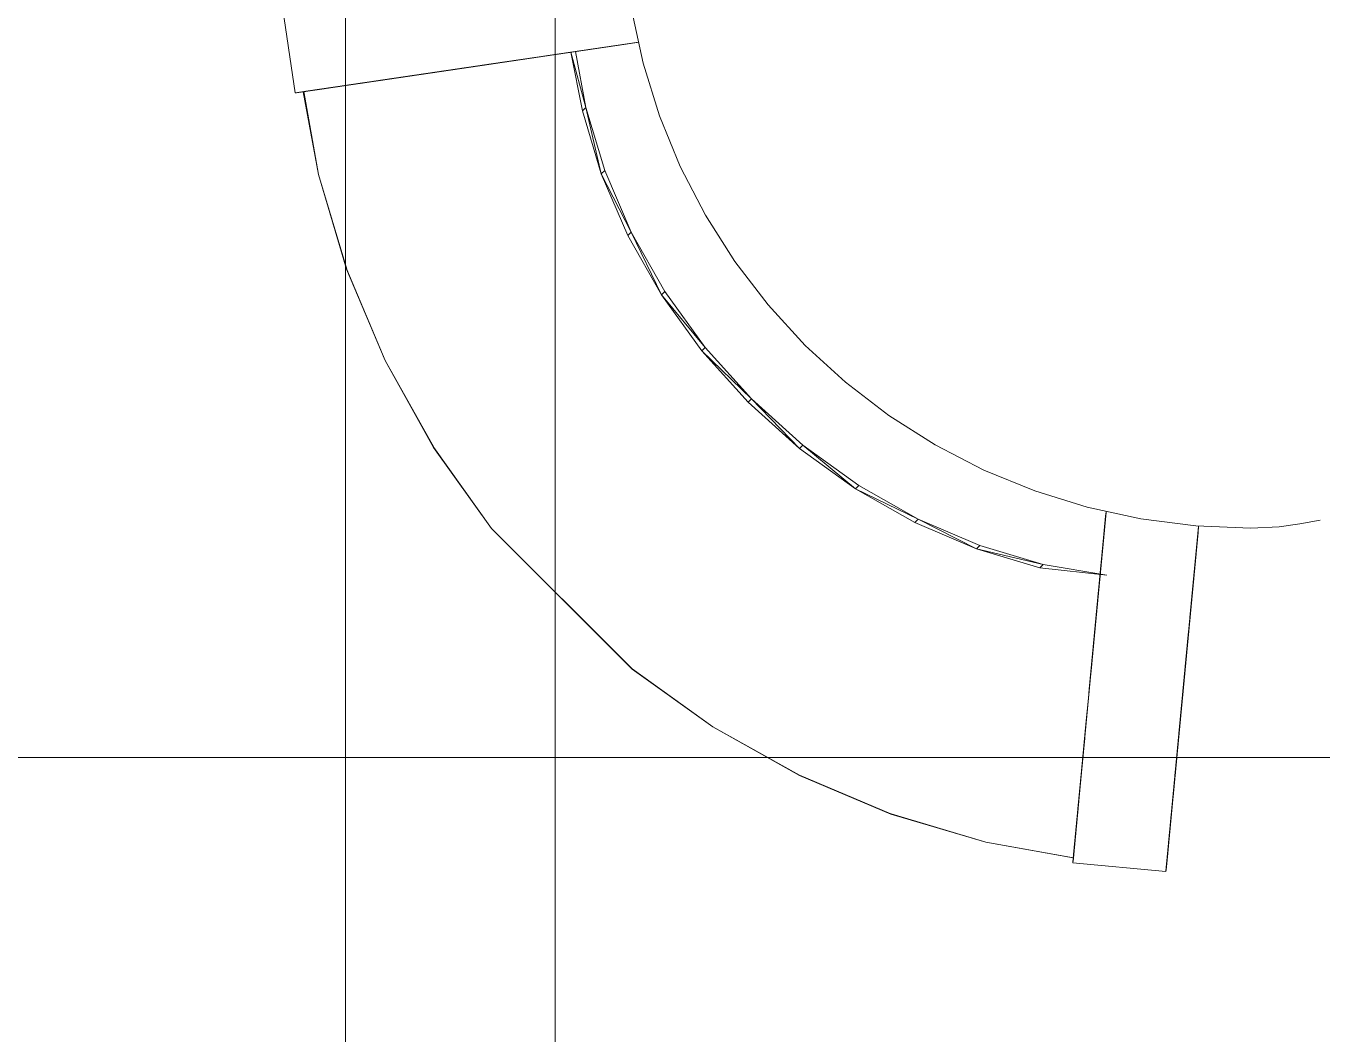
# Model space of a CAD drawing. Extents: x -566 to 72611, y -487 to 32334.
# Drawn here: x 51.68 to 67.31, y 264.3 to 276.46 of the extents above; entities that cross this region are included whole.
import ezdxf

# ---------------------------------------------------------------- set-up
doc = ezdxf.new("R2010")
doc.units = 0
doc.header["$LTSCALE"] = 0.5
doc.header["$MEASUREMENT"] = 0
doc.layers.add('ceilling', color=141, linetype='CONTINUOUS', lineweight=18)
doc.layers.add('floor', color=7, linetype='CONTINUOUS', lineweight=5, true_color=0xcfcfcf)
doc.layers.add('layout', color=7, linetype='CONTINUOUS', lineweight=5, true_color=0xcfcfcf)

msp = doc.modelspace()

# ---------------------------------------------------------------- hatches: boundary and pattern name
at = {"layer": 'floor'}
h = msp.add_hatch(dxfattribs=at)
h.set_pattern_fill('ANSI37', color=256, scale=100, angle=45)
h.set_pattern_definition([(90, (243.028, 267.632), (-12.5, 9e-16), []), (180, (243.028, 267.632), (-9e-16, -12.5), [])])
h.paths.add_polyline_path([(253.46925, 349.5), (154.11744, 349.5), (154.11744, 348.5), (101.14781, 348.5), (101.14781, 349.5), (0, 349.5), (0, 344.5), (36, 344.5, -0.33835703), (0, 308.66941), (0, 308.5), (0, 173.75), (253.46925, 173.75)])
h.paths.add_polyline_path([(36, 344.5), (0, 344.5), (0, 308.66941, 0.33835703)], flags=17)
h.paths.add_polyline_path([(253.46925, 173.75), (0, 173.75), (0, 173.74997), (0, 169.75), (253.46925, 169.75)])
h.paths.add_polyline_path([(253.46925, 169.75), (0, 169.75), (0, 149.21137), (36, 149.21137, -0.33835703), (0, 113.38078), (0, 113.21137), (0, 29.94998), (0, -5), (253.46925, -5)])
h.paths.add_polyline_path([(36, 149.21137), (0, 149.21137), (0, 113.38078, 0.33835703)], flags=17)
h.paths.add_polyline_path([(575.25, 169.75), (510, 169.75), (474.75, 169.75), (327.5, 169.75), (285.46925, 169.75), (285.46925, 165.75), (253.46925, 165.75), (253.46925, -5), (263.99725, -5), (263.99725, 95.99051), (287, 95.99051), (287, 97.5), (292, 97.5), (292, -5), (341.25, -5), (341.25, 13.02988), (341.25012, 15.02988), (346.24839, 15.02988, 0.36108524), (374.08728, 41.24999), (346.25012, 41.24999), (346.25012, 42.99999), (341.25, 42.99999), (341.25, 44.99999), (341.25, 97.5), (357.75, 97.5), (405.75, 97.5), (575.25, 97.5)])

# ---------------------------------------------------------------- linework, layer by layer
at = {"layer": 'ceilling'}
msp.add_line((58.06343, 349.5), (58.06343, 173.75), dxfattribs=at)
at = {"layer": 'layout'}
for points in [[(54.93012, 275.65666, -67.34775), (54.76668, 276.77149, -67.30764), (54.76542, 276.77136, -67.34775)], [(59.12438, 276.01354, -79.38364), (58.98346, 276.66217, -80.51045), (59.12438, 276.01354, -80.51045)], [(58.98346, 276.66217, -80.51045), (59.12438, 276.01354, -79.38364), (58.98346, 276.66217, -79.38364)], [(57.9676, 276.10517, -79.9634), (59.05364, 276.26554, -79.80917), (57.29299, 276.00551, -76.3473)], [(57.29299, 276.00551, -76.3473), (59.05364, 276.26554, -79.80917), (58.37057, 276.16468, -76.14727)], [(57.90774, 276.09632, -87.07021), (58.99693, 276.25717, -87.19993), (59.06732, 276.26757, -86.63776)], [(57.90774, 276.09632, -87.07021), (59.06732, 276.26757, -86.63776), (57.97645, 276.1065, -86.52105)], [(57.29299, 276.00551, -76.3473), (58.37057, 276.16468, -76.14727), (56.59499, 275.90249, -73.24213)], [(56.59499, 275.90249, -73.24213), (58.37057, 276.16468, -76.14727), (57.66856, 276.06102, -73.02425)], [(56.79551, 275.9321, -92.98553), (57.87373, 276.09131, -93.18158), (57.98038, 276.10707, -92.65508)], [(56.79551, 275.9321, -92.98553), (57.98038, 276.10707, -92.65508), (56.90263, 275.9479, -92.45678)], [(56.90263, 275.9479, -92.45678), (57.98038, 276.10707, -92.65508), (58.08823, 276.12299, -92.1288)], [(56.90263, 275.9479, -92.45678), (58.08823, 276.12299, -92.1288), (57.01104, 275.96395, -91.92825)], [(57.01104, 275.96395, -91.92825), (58.08823, 276.12299, -92.1288), (58.19733, 276.13905, -91.60274)], [(57.01104, 275.96395, -91.92825), (58.19733, 276.13905, -91.60274), (57.12058, 275.98009, -91.39996)], [(57.12058, 275.98009, -91.39996), (58.19733, 276.13905, -91.60274), (58.30769, 276.1554, -91.07691)], [(57.12058, 275.98009, -91.39996), (58.30769, 276.1554, -91.07691), (57.23132, 275.99641, -90.87189)], [(57.23132, 275.99641, -90.87189), (58.30769, 276.1554, -91.07691), (58.4196, 276.17193, -90.54951)], [(57.23132, 275.99641, -90.87189), (58.4196, 276.17193, -90.54951), (57.34289, 276.01294, -90.34601)], [(57.34289, 276.01294, -90.34601), (58.4196, 276.17193, -90.54951), (58.53393, 276.18881, -89.99577)], [(57.34289, 276.01294, -90.34601), (58.53393, 276.18881, -89.99577), (57.4554, 276.02955, -89.80136)], [(57.4554, 276.02955, -89.80136), (58.53393, 276.18881, -89.99577), (58.64131, 276.20469, -89.4389)], [(57.4554, 276.02955, -89.80136), (58.64131, 276.20469, -89.4389), (57.56027, 276.045, -89.25737)], [(57.56027, 276.045, -89.25737), (58.64131, 276.20469, -89.4389), (58.74126, 276.21936, -88.8808)], [(57.56027, 276.045, -89.25737), (58.74126, 276.21936, -88.8808), (57.65798, 276.0595, -88.71218)], [(57.65798, 276.0595, -88.71218), (58.74126, 276.21936, -88.8808), (58.83388, 276.23309, -88.32154)], [(57.65798, 276.0595, -88.71218), (58.83388, 276.23309, -88.32154), (57.74844, 276.0728, -88.16586)], [(57.74844, 276.0728, -88.16586), (58.83388, 276.23309, -88.32154), (58.91916, 276.24569, -87.76122)], [(57.74844, 276.0728, -88.16586), (58.91916, 276.24569, -87.76122), (57.83174, 276.08514, -87.61851)], [(57.83174, 276.08514, -87.61851), (58.91916, 276.24569, -87.76122), (58.99693, 276.25717, -87.19993)], [(57.83174, 276.08514, -87.61851), (58.99693, 276.25717, -87.19993), (57.90774, 276.09632, -87.07021)], [(58.25251, 276.14722, -91.33982), (58.43376, 275.48226, -77.42431), (58.30769, 276.1554, -91.07691)], [(58.43376, 275.48226, -77.42431), (58.25251, 276.14722, -91.33982), (58.3931, 275.44161, -76.53475)], [(55.82652, 275.78899, -70.00896), (56.94367, 275.95398, -69.95543), (55.77477, 275.78135, -69.81377)], [(55.77477, 275.78135, -69.81377), (56.94367, 275.95398, -69.95543), (56.89145, 275.9463, -69.75571)], [(55.87796, 275.79658, -70.20546), (56.99529, 275.96158, -70.1553), (55.82652, 275.78899, -70.00896)], [(55.82652, 275.78899, -70.00896), (56.99529, 275.96158, -70.1553), (56.94367, 275.95398, -69.95543)], [(55.92867, 275.80405, -70.40212), (57.04613, 275.96909, -70.35532), (55.87796, 275.79658, -70.20546)], [(55.87796, 275.79658, -70.20546), (57.04613, 275.96909, -70.35532), (56.99529, 275.96158, -70.1553)], [(55.97887, 275.81152, -70.59894), (57.09641, 275.97647, -70.55549), (55.92867, 275.80405, -70.40212)], [(55.92867, 275.80405, -70.40212), (57.09641, 275.97647, -70.55549), (57.04613, 275.96909, -70.35532)], [(56.02824, 275.81877, -70.7959), (57.146, 275.98385, -70.75581), (55.97887, 275.81152, -70.59894)], [(55.97887, 275.81152, -70.59894), (57.146, 275.98385, -70.75581), (57.09641, 275.97647, -70.55549)], [(56.07709, 275.82602, -70.99301), (57.1949, 275.99106, -70.95628), (56.02824, 275.81877, -70.7959)], [(56.02824, 275.81877, -70.7959), (57.1949, 275.99106, -70.95628), (57.146, 275.98385, -70.75581)], [(56.12522, 275.83314, -71.19027), (57.24319, 275.99818, -71.1569), (56.07709, 275.82602, -70.99301)], [(56.07709, 275.82602, -70.99301), (57.24319, 275.99818, -71.1569), (57.1949, 275.99106, -70.95628)], [(57.25924, 276.00059, -96.34516), (56.07994, 275.82645, -96.69225), (57.16089, 275.98605, -96.8737)], [(56.07994, 275.82645, -96.69225), (57.25924, 276.00059, -96.34516), (56.17839, 275.84091, -96.16259)], [(56.17265, 275.84009, -71.38766), (57.29071, 276.00521, -71.35767), (56.12522, 275.83314, -71.19027)], [(56.12522, 275.83314, -71.19027), (57.29071, 276.00521, -71.35767), (57.24319, 275.99818, -71.1569)], [(56.21943, 275.84699, -71.58521), (57.33766, 276.01212, -71.55856), (56.17265, 275.84009, -71.38766)], [(56.17265, 275.84009, -71.38766), (57.33766, 276.01212, -71.55856), (57.29071, 276.00521, -71.35767)], [(56.17839, 275.84091, -96.16259), (57.25924, 276.00059, -96.34516), (57.35855, 276.01522, -95.81737)], [(56.17839, 275.84091, -96.16259), (57.35855, 276.01522, -95.81737), (56.27821, 275.85571, -95.63255)], [(56.26561, 275.85381, -71.78289), (57.38393, 276.01902, -71.75961), (56.21943, 275.84699, -71.58521)], [(56.21943, 275.84699, -71.58521), (57.38393, 276.01902, -71.75961), (57.33766, 276.01212, -71.55856)], [(56.31114, 275.86059, -71.98071), (57.42937, 276.02571, -71.9604), (56.26561, 275.85381, -71.78289)], [(56.26561, 275.85381, -71.78289), (57.42937, 276.02571, -71.9604), (57.38393, 276.01902, -71.75961)], [(56.27821, 275.85571, -95.63255), (57.35855, 276.01522, -95.81737), (57.45915, 276.03011, -95.28979)], [(56.27821, 275.85571, -95.63255), (57.45915, 276.03011, -95.28979), (56.37929, 275.87064, -95.10271)], [(56.35611, 275.86723, -72.17908), (57.42937, 276.02571, -71.9604), (56.31114, 275.86059, -71.98071)], [(56.59499, 275.90249, -73.24213), (57.66856, 276.06102, -73.02425), (56.35611, 275.86723, -72.17908)], [(56.35611, 275.86723, -72.17908), (57.66856, 276.06102, -73.02425), (57.42937, 276.02571, -71.9604)], [(56.37929, 275.87064, -95.10271), (57.45915, 276.03011, -95.28979), (57.56101, 276.04513, -94.76241)], [(56.37929, 275.87064, -95.10271), (57.56101, 276.04513, -94.76241), (56.48144, 275.88571, -94.5731)], [(56.48144, 275.88571, -94.5731), (57.56101, 276.04513, -94.76241), (57.66403, 276.06037, -94.23525)], [(56.48144, 275.88571, -94.5731), (57.66403, 276.06037, -94.23525), (56.58494, 275.90098, -94.04369)], [(56.58494, 275.90098, -94.04369), (57.66403, 276.06037, -94.23525), (57.76825, 276.07578, -93.70831)], [(56.68964, 275.91643, -93.5145), (57.76825, 276.07578, -93.70831), (56.58494, 275.90098, -94.04369)], [(56.68964, 275.91643, -93.5145), (57.76825, 276.07578, -93.70831), (57.87373, 276.09131, -93.18158)], [(56.68964, 275.91643, -93.5145), (57.87373, 276.09131, -93.18158), (56.79551, 275.9321, -92.98553)], [(59.32114, 275.38071, -79.38364), (59.12438, 276.01354, -80.51045), (59.32114, 275.38071, -80.51045)], [(59.12438, 276.01354, -80.51045), (59.32114, 275.38071, -79.38364), (59.12438, 276.01354, -79.38364)], [(55.02097, 275.67009, -67.56718), (55.94546, 275.8066, -67.56361), (54.93012, 275.65666, -67.34775)], [(54.93012, 275.65666, -67.34775), (55.94546, 275.8066, -67.56361), (55.85655, 275.79348, -67.42873)], [(54.93012, 275.65666, -67.34775), (55.85655, 275.79348, -67.42873), (55.76514, 275.77992, -67.29533)], [(55.10909, 275.68312, -67.78764), (56.03195, 275.81937, -67.69993), (55.02097, 275.67009, -67.56718)], [(55.02097, 275.67009, -67.56718), (56.03195, 275.81937, -67.69993), (55.94546, 275.8066, -67.56361)], [(55.19442, 275.69568, -68.00909), (56.19733, 275.84371, -67.97672), (55.10909, 275.68312, -67.78764)], [(55.10909, 275.68312, -67.78764), (56.19733, 275.84371, -67.97672), (56.11589, 275.83176, -67.83765)], [(55.10909, 275.68312, -67.78764), (56.11589, 275.83176, -67.83765), (56.03195, 275.81937, -67.69993)], [(55.27685, 275.70785, -68.23151), (56.27627, 275.85541, -68.11711), (55.19442, 275.69568, -68.00909)], [(55.19442, 275.69568, -68.00909), (56.27627, 275.85541, -68.11711), (56.19733, 275.84371, -67.97672)], [(55.35656, 275.71963, -68.45486), (56.42642, 275.87755, -68.40167), (55.27685, 275.70785, -68.23151)], [(55.27685, 275.70785, -68.23151), (56.42642, 275.87755, -68.40167), (56.35266, 275.86672, -68.25877)], [(55.27685, 275.70785, -68.23151), (56.35266, 275.86672, -68.25877), (56.27627, 275.85541, -68.11711)], [(55.4333, 275.73094, -68.6791), (56.49754, 275.88808, -68.54575), (55.35656, 275.71963, -68.45486)], [(55.35656, 275.71963, -68.45486), (56.49754, 275.88808, -68.54575), (56.42642, 275.87755, -68.40167)], [(55.50732, 275.74186, -68.90421), (56.63202, 275.90793, -68.83732), (55.4333, 275.73094, -68.6791)], [(55.4333, 275.73094, -68.6791), (56.63202, 275.90793, -68.83732), (56.56612, 275.89822, -68.69098)], [(55.4333, 275.73094, -68.6791), (56.56612, 275.89822, -68.69098), (56.49754, 275.88808, -68.54575)], [(55.57844, 275.75239, -69.13014), (56.70388, 275.91859, -69.07613), (55.50732, 275.74186, -68.90421)], [(55.50732, 275.74186, -68.90421), (56.70388, 275.91859, -69.07613), (56.63202, 275.90793, -68.83732)], [(55.64663, 275.7624, -69.35687), (56.77276, 275.92878, -69.31577), (55.57844, 275.75239, -69.13014)], [(55.57844, 275.75239, -69.13014), (56.77276, 275.92878, -69.31577), (56.70388, 275.91859, -69.07613)], [(55.71202, 275.77211, -69.58437), (56.83823, 275.9384, -69.55508), (55.64663, 275.7624, -69.35687)], [(55.64663, 275.7624, -69.35687), (56.83823, 275.9384, -69.55508), (56.77276, 275.92878, -69.31577)], [(55.77477, 275.78135, -69.81377), (56.89145, 275.9463, -69.75571), (55.71202, 275.77211, -69.58437)], [(55.71202, 275.77211, -69.58437), (56.89145, 275.9463, -69.75571), (56.83823, 275.9384, -69.55508)], [(54.93012, 275.65666, -67.34775), (55.76514, 275.77992, -67.29533), (54.93133, 275.65684, -67.30764)], [(54.93133, 275.65684, -67.30764), (55.76514, 275.77992, -67.29533), (54.93707, 275.65766, -67.2679)], [(54.93707, 275.65766, -67.2679), (55.76514, 275.77992, -67.29533), (55.6714, 275.76611, -67.16345)], [(54.93707, 275.65766, -67.2679), (55.6714, 275.76611, -67.16345), (54.94729, 275.65917, -67.22897)], [(54.94729, 275.65917, -67.22897), (55.6714, 275.76611, -67.16345), (54.96188, 275.66133, -67.19132)], [(54.96188, 275.66133, -67.19132), (55.6714, 275.76611, -67.16345), (54.98057, 275.66404, -67.15537)], [(54.98057, 275.66404, -67.15537), (55.6714, 275.76611, -67.16345), (55.64447, 275.76214, -67.12991)], [(54.98057, 275.66404, -67.15537), (55.64447, 275.76214, -67.12991), (55.00327, 275.66741, -67.12155)], [(55.00327, 275.66741, -67.12155), (55.64447, 275.76214, -67.12991), (55.61426, 275.75766, -67.099)], [(55.00327, 275.66741, -67.12155), (55.61426, 275.75766, -67.099), (55.02973, 275.67134, -67.09026)], [(55.21151, 274.67196, -67.41982), (55.02415, 275.67052, -67.06297), (55.03478, 275.67208, -67.09033)], [(55.02973, 275.67134, -67.09026), (55.61426, 275.75766, -67.099), (55.58103, 275.75274, -67.07101)], [(55.02973, 275.67134, -67.09026), (55.58103, 275.75274, -67.07101), (55.05951, 275.67574, -67.06184)], [(55.05951, 275.67574, -67.06184), (55.58103, 275.75274, -67.07101), (55.54521, 275.74747, -67.0462)], [(55.05951, 275.67574, -67.06184), (55.54521, 275.74747, -67.0462), (55.09244, 275.68062, -67.03663)], [(55.09244, 275.68062, -67.03663), (55.54521, 275.74747, -67.0462), (55.50689, 275.74177, -67.0248)], [(55.09244, 275.68062, -67.03663), (55.50689, 275.74177, -67.0248), (55.12791, 275.68588, -67.01492)], [(55.12791, 275.68588, -67.01492), (55.50689, 275.74177, -67.0248), (55.4667, 275.73586, -67.00702)], [(55.12791, 275.68588, -67.01492), (55.4667, 275.73586, -67.00702), (55.15035, 275.68916, -67.00424)], [(55.15035, 275.68916, -67.00424), (55.4667, 275.73586, -67.00702), (55.42484, 275.72973, -66.99302)], [(55.15035, 275.68916, -67.00424), (55.42484, 275.72973, -66.99302), (55.20525, 275.69728, -66.983)], [(55.20525, 275.69728, -66.983), (55.16568, 275.69145, -66.99698), (55.15035, 275.68916, -67.00424)], [(55.20525, 275.69728, -66.983), (55.42484, 275.72973, -66.99302), (55.38173, 275.7233, -66.98292)], [(55.20525, 275.69728, -66.983), (55.38173, 275.7233, -66.98292), (55.24919, 275.70375, -66.97688)], [(55.24919, 275.70375, -66.97688), (55.38173, 275.7233, -66.98292), (55.33779, 275.71683, -66.97684)], [(55.24919, 275.70375, -66.97688), (55.33779, 275.71683, -66.97684), (55.29342, 275.71027, -66.97481)], [(58.62003, 274.67969, -76.55921), (58.43376, 275.48226, -77.42431), (58.3931, 275.44161, -76.53475)], [(58.43376, 275.48226, -77.42431), (58.62003, 274.67969, -76.55921), (58.66068, 274.72034, -77.44877)], [(59.57219, 274.76834, -79.38364), (59.32114, 275.38071, -80.51045), (59.57219, 274.76834, -80.51045)], [(59.32114, 275.38071, -80.51045), (59.57219, 274.76834, -79.38364), (59.32114, 275.38071, -79.38364)], [(58.62003, 274.67969, -76.55921), (58.97975, 273.97573, -77.46822), (58.66068, 274.72034, -77.44877)], [(59.87561, 274.18093, -79.38364), (59.57219, 274.76834, -80.51045), (59.87561, 274.18093, -80.51045)], [(59.57219, 274.76834, -80.51045), (59.87561, 274.18093, -79.38364), (59.57219, 274.76834, -79.38364)], [(55.21151, 274.67196, -67.41982), (55.55134, 273.53094, -67.50339), (55.5497, 273.52896, -67.46316)], [(58.97975, 273.97573, -77.46822), (58.62003, 274.67969, -76.55921), (58.9391, 273.93508, -76.57867)], [(60.22925, 273.62306, -79.38364), (59.87561, 274.18093, -80.51045), (60.22925, 273.62306, -80.51045)], [(59.87561, 274.18093, -80.51045), (60.22925, 273.62306, -79.38364), (59.87561, 274.18093, -79.38364)], [(59.34505, 273.22012, -76.5928), (58.97975, 273.97573, -77.46822), (58.9391, 273.93508, -76.57867)], [(58.97975, 273.97573, -77.46822), (59.34505, 273.22012, -76.5928), (59.3857, 273.26077, -77.48236)], [(60.63035, 273.09871, -79.38364), (60.22925, 273.62306, -80.51045), (60.63035, 273.09871, -80.51045)], [(60.22925, 273.62306, -80.51045), (60.63035, 273.09871, -79.38364), (60.22925, 273.62306, -79.38364)], [(56.01404, 272.42743, -67.49601), (55.55155, 273.52814, -67.423), (55.5497, 273.52896, -67.46316)], [(59.34505, 273.22012, -76.5928), (59.87175, 272.58724, -77.49094), (59.3857, 273.26077, -77.48236)], [(59.87175, 272.58724, -77.49094), (59.34505, 273.22012, -76.5928), (59.8311, 272.54659, -76.60138)], [(61.076, 272.61197, -79.38364), (60.63035, 273.09871, -80.51045), (61.076, 272.61197, -80.51045)], [(60.63035, 273.09871, -80.51045), (61.076, 272.61197, -79.38364), (60.63035, 273.09871, -79.38364)], [(59.8311, 272.54659, -76.60138), (60.4299, 271.96626, -77.4938), (59.87175, 272.58724, -77.49094)], [(60.4299, 271.96626, -77.4938), (59.8311, 272.54659, -76.60138), (60.38915, 271.92552, -76.60426)], [(61.56276, 272.1663, -79.38364), (61.076, 272.61197, -80.51045), (61.56276, 272.1663, -80.51045)], [(61.076, 272.61197, -80.51045), (61.56276, 272.1663, -79.38364), (61.076, 272.61197, -79.38364)], [(56.01404, 272.42743, -67.49601), (56.6003, 271.38317, -67.55817), (56.59851, 271.38133, -67.51794)], [(62.08711, 271.7652, -79.38364), (61.56276, 272.1663, -80.51045), (62.08711, 271.7652, -80.51045)], [(61.56276, 272.1663, -80.51045), (62.08711, 271.7652, -79.38364), (61.56276, 272.1663, -79.38364)], [(61.0102, 271.36748, -76.60138), (60.4299, 271.96626, -77.4938), (60.38915, 271.92552, -76.60426)], [(61.05086, 271.40813, -77.49094), (61.0102, 271.36748, -76.60138), (60.4299, 271.96626, -77.4938)], [(62.64498, 271.41156, -79.38364), (62.08711, 271.7652, -80.51045), (62.64498, 271.41156, -80.51045)], [(62.08711, 271.7652, -80.51045), (62.64498, 271.41156, -79.38364), (62.08711, 271.7652, -79.38364)], [(57.29569, 270.40448, -67.52867), (56.6, 271.38157, -67.47775), (56.59851, 271.38133, -67.51794)], [(61.68373, 270.88143, -76.5928), (61.05086, 271.40813, -77.49094), (61.0102, 271.36748, -76.60138)], [(61.05086, 271.40813, -77.49094), (61.68373, 270.88143, -76.5928), (61.72439, 270.92208, -77.48236)], [(63.23238, 271.10814, -79.38364), (62.64498, 271.41156, -80.51045), (63.23238, 271.10814, -80.51045)], [(62.64498, 271.41156, -80.51045), (63.23238, 271.10814, -79.38364), (62.64498, 271.41156, -79.38364)], [(63.84476, 270.85709, -79.38364), (63.23238, 271.10814, -80.51045), (63.84476, 270.85709, -80.51045)], [(63.23238, 271.10814, -80.51045), (63.84476, 270.85709, -79.38364), (63.23238, 271.10814, -79.38364)], [(61.68373, 270.88143, -76.5928), (62.43935, 270.51614, -77.46822), (61.72439, 270.92208, -77.48236)], [(62.43935, 270.51614, -77.46822), (61.68373, 270.88143, -76.5928), (62.39869, 270.47548, -76.57867)], [(64.47759, 270.66033, -79.38364), (63.84476, 270.85709, -80.51045), (64.47759, 270.66033, -80.51045)], [(63.84476, 270.85709, -80.51045), (64.47759, 270.66033, -79.38364), (63.84476, 270.85709, -79.38364)], [(65.12622, 270.51942, -79.38364), (64.47759, 270.66033, -80.51045), (65.12622, 270.51942, -80.51045)], [(64.47759, 270.66033, -80.51045), (65.12622, 270.51942, -79.38364), (64.47759, 270.66033, -79.38364)], [(63.14331, 270.15641, -76.55921), (62.43935, 270.51614, -77.46822), (62.39869, 270.47548, -76.57867)], [(62.43935, 270.51614, -77.46822), (63.14331, 270.15641, -76.55921), (63.18396, 270.19707, -77.44877)], [(64.69733, 270.51931, -79.72841), (64.59397, 269.42632, -79.88265), (64.52981, 268.74746, -76.26654)], [(64.69733, 270.51931, -79.72841), (64.52981, 268.74746, -76.26654), (64.63229, 269.83184, -76.06652)], [(64.69191, 270.46223, -87.11918), (64.58827, 269.36607, -86.98946), (64.6986, 270.53305, -86.55701)], [(64.6986, 270.53305, -86.55701), (64.58827, 269.36607, -86.98946), (64.59485, 269.43528, -86.44029)], [(64.70027, 270.55038, -79.96895), (64.59651, 269.4533, -80.09193), (64.59397, 269.42632, -79.88265)], [(64.70027, 270.55038, -79.96895), (64.59397, 269.42632, -79.88265), (64.69733, 270.51931, -79.72841)], [(64.6986, 270.53305, -86.55701), (64.59485, 269.43528, -86.44029), (64.7046, 270.59645, -85.99404)], [(64.7046, 270.59645, -85.99404), (64.59485, 269.43528, -86.44029), (64.60066, 269.49714, -85.89035)], [(64.70286, 270.57835, -80.19775), (64.59912, 269.48055, -80.31425), (64.59651, 269.4533, -80.09193)], [(64.70286, 270.57835, -80.19775), (64.59651, 269.4533, -80.09193), (64.70027, 270.55038, -79.96895)], [(64.70538, 270.60483, -80.42672), (64.60154, 269.50627, -80.53673), (64.59912, 269.48055, -80.31425)], [(64.70538, 270.60483, -80.42672), (64.59912, 269.48055, -80.31425), (64.70286, 270.57835, -80.19775)], [(65.78561, 270.43524, -79.38364), (65.12622, 270.51942, -80.51045), (65.78561, 270.43524, -80.51045)], [(65.12622, 270.51942, -80.51045), (65.78561, 270.43524, -79.38364), (65.12622, 270.51942, -79.38364)], [(67.04064, 270.45753, -79.38364), (67.28804, 270.50222, -80.51045), (67.28804, 270.50222, -79.38364)], [(67.28804, 270.50222, -80.51045), (67.04064, 270.45753, -79.38364), (67.04064, 270.45753, -80.51045)], [(58.99087, 268.70879, -67.47594), (57.29569, 270.40448, -67.52867), (58.99054, 268.70739, -67.51612)], [(64.67642, 270.29819, -88.24079), (64.57314, 269.2058, -88.08511), (64.68453, 270.38398, -87.68047)], [(64.68453, 270.38398, -87.68047), (64.57314, 269.2058, -88.08511), (64.58104, 269.28957, -87.53776)], [(64.68453, 270.38398, -87.68047), (64.58104, 269.28957, -87.53776), (64.69191, 270.46223, -87.11918)], [(64.69191, 270.46223, -87.11918), (64.58104, 269.28957, -87.53776), (64.58827, 269.36607, -86.98946)], [(65.7158, 269.32026, -79.88265), (65.81915, 270.41327, -79.72841), (65.65163, 268.64142, -76.26654)], [(65.65163, 268.64142, -76.26654), (65.81915, 270.41327, -79.72841), (65.75411, 269.7258, -76.06652)], [(65.70286, 269.18353, -87.53776), (65.80637, 270.27792, -87.68047), (65.81373, 270.35619, -87.11918)], [(65.70286, 269.18353, -87.53776), (65.81373, 270.35619, -87.11918), (65.71009, 269.26003, -86.98946)], [(65.71009, 269.26003, -86.98946), (65.81373, 270.35619, -87.11918), (65.82042, 270.42701, -86.55701)], [(65.71009, 269.26003, -86.98946), (65.82042, 270.42701, -86.55701), (65.71667, 269.32924, -86.44029)], [(66.45101, 270.40858, -79.38364), (65.78561, 270.43524, -80.51045), (66.45101, 270.40858, -80.51045)], [(65.78561, 270.43524, -80.51045), (66.45101, 270.40858, -79.38364), (65.78561, 270.43524, -79.38364)], [(66.45101, 270.40858, -79.38364), (66.79166, 270.42442, -80.51045), (66.79166, 270.42442, -79.38364)], [(66.79166, 270.42442, -80.51045), (66.45101, 270.40858, -79.38364), (66.45101, 270.40858, -80.51045)], [(66.79166, 270.42442, -79.38364), (67.04064, 270.45753, -80.51045), (67.04064, 270.45753, -79.38364)], [(67.04064, 270.45753, -80.51045), (66.79166, 270.42442, -79.38364), (66.79166, 270.42442, -80.51045)], [(63.14331, 270.15641, -76.55921), (63.9459, 269.97012, -77.42431), (63.18396, 270.19707, -77.44877)], [(64.6581, 270.10434, -89.35815), (64.55521, 269.0164, -89.17662), (64.6676, 270.20499, -88.80004)], [(64.6676, 270.20499, -88.80004), (64.55521, 269.0164, -89.17662), (64.56455, 269.11478, -88.63142)], [(64.6676, 270.20499, -88.80004), (64.56455, 269.11478, -88.63142), (64.67642, 270.29819, -88.24079)], [(64.67642, 270.29819, -88.24079), (64.56455, 269.11478, -88.63142), (64.57314, 269.2058, -88.08511)], [(65.68637, 269.00874, -88.63143), (65.78943, 270.09892, -88.80004), (65.79824, 270.19215, -88.24079)], [(65.68637, 269.00874, -88.63143), (65.79824, 270.19215, -88.24079), (65.69496, 269.09976, -88.08511)], [(65.69496, 269.09976, -88.08511), (65.79824, 270.19215, -88.24079), (65.80637, 270.27792, -87.68047)], [(65.69496, 269.09976, -88.08511), (65.80637, 270.27792, -87.68047), (65.70286, 269.18353, -87.53776)], [(63.9459, 269.97012, -77.42431), (63.14331, 270.15641, -76.55921), (63.90525, 269.92946, -76.53475)], [(64.64789, 269.99629, -89.91502), (64.54524, 268.91088, -89.7206), (64.6581, 270.10434, -89.35815)], [(64.6581, 270.10434, -89.35815), (64.54524, 268.91088, -89.7206), (64.55521, 269.0164, -89.17662)], [(65.67703, 268.91036, -89.17662), (65.77992, 269.9983, -89.35815), (65.78943, 270.09892, -88.80004)], [(65.67703, 268.91036, -89.17662), (65.78943, 270.09892, -88.80004), (65.68637, 269.00874, -88.63143)], [(63.90525, 269.92946, -76.53475), (64.71257, 269.83909, -77.39525), (63.9459, 269.97012, -77.42431)], [(64.62634, 269.76857, -90.99615), (64.52399, 268.68544, -90.79113), (64.63697, 269.88119, -90.46875)], [(64.63697, 269.88119, -90.46875), (64.52399, 268.68544, -90.79113), (64.5346, 268.79774, -90.26526)], [(64.63697, 269.88119, -90.46875), (64.5346, 268.79774, -90.26526), (64.64789, 269.99629, -89.91502)], [(64.64789, 269.99629, -89.91502), (64.5346, 268.79774, -90.26526), (64.54524, 268.91088, -89.7206)], [(65.65642, 268.6917, -90.26526), (65.75879, 269.77515, -90.46875), (65.76971, 269.89025, -89.91502)], [(65.65642, 268.6917, -90.26526), (65.76971, 269.89025, -89.91502), (65.66706, 268.80484, -89.7206)], [(65.66706, 268.80484, -89.7206), (65.76971, 269.89025, -89.91502), (65.77992, 269.9983, -89.35815)], [(65.66706, 268.80484, -89.7206), (65.77992, 269.9983, -89.35815), (65.67703, 268.91036, -89.17662)], [(64.61583, 269.65754, -91.52199), (64.51343, 268.57394, -91.31921), (64.62634, 269.76857, -90.99615)], [(64.62634, 269.76857, -90.99615), (64.51343, 268.57394, -91.31921), (64.52399, 268.68544, -90.79113)], [(64.54276, 268.88471, -71.87965), (64.63229, 269.83184, -76.06652), (64.56553, 269.12538, -72.9435)], [(65.65163, 268.64142, -76.26654), (65.75411, 269.7258, -76.06652), (65.58527, 267.93904, -73.16138)], [(65.58527, 267.93904, -73.16138), (65.75411, 269.7258, -76.06652), (65.68734, 269.01934, -72.9435)], [(65.6458, 268.5794, -90.79114), (65.74815, 269.66253, -90.99615), (65.75879, 269.77515, -90.46875)], [(65.6458, 268.5794, -90.79114), (65.75879, 269.77515, -90.46875), (65.65642, 268.6917, -90.26526)], [(64.59522, 269.43923, -92.57433), (64.49265, 268.35459, -92.37602), (64.60545, 269.54777, -92.04804)], [(64.60545, 269.54777, -92.04804), (64.49265, 268.35459, -92.37602), (64.50301, 268.4637, -91.8475)], [(64.60545, 269.54777, -92.04804), (64.50301, 268.4637, -91.8475), (64.61583, 269.65754, -91.52199)], [(64.61583, 269.65754, -91.52199), (64.50301, 268.4637, -91.8475), (64.51343, 268.57394, -91.31921)], [(65.62483, 268.35766, -91.8475), (65.72726, 269.44173, -92.04804), (65.73764, 269.5515, -91.52199)], [(65.62483, 268.35766, -91.8475), (65.73764, 269.5515, -91.52199), (65.63525, 268.4679, -91.31921)], [(65.63525, 268.4679, -91.31921), (65.73764, 269.5515, -91.52199), (65.74815, 269.66253, -90.99615)], [(65.63525, 268.4679, -91.31921), (65.74815, 269.66253, -90.99615), (65.6458, 268.5794, -90.79114)], [(65.61447, 268.24855, -92.37602), (65.71703, 269.33319, -92.57433), (65.72726, 269.44173, -92.04804)], [(65.61447, 268.24855, -92.37602), (65.72726, 269.44173, -92.04804), (65.62483, 268.35766, -91.8475)], [(65.6043, 268.14081, -92.90478), (65.70685, 269.22581, -93.10083), (65.71703, 269.33319, -92.57433)], [(65.6043, 268.14081, -92.90478), (65.71703, 269.33319, -92.57433), (65.61447, 268.24855, -92.37602)], [(65.58426, 267.92883, -93.96294), (65.68691, 269.01476, -94.1545), (65.69681, 269.11966, -93.62756)], [(65.58426, 267.92883, -93.96294), (65.69681, 269.11966, -93.62756), (65.59423, 268.03418, -93.43375)], [(65.59423, 268.03418, -93.43375), (65.69681, 269.11966, -93.62756), (65.70685, 269.22581, -93.10083)], [(65.59423, 268.03418, -93.43375), (65.70685, 269.22581, -93.10083), (65.6043, 268.14081, -92.90478)], [(65.58527, 267.93904, -73.16138), (65.68734, 269.01934, -72.9435), (65.56251, 267.69854, -72.09834)], [(65.56251, 267.69854, -72.09834), (65.68734, 269.01934, -72.9435), (65.66458, 268.77867, -71.87965)], [(65.57442, 267.82474, -94.49234), (65.67713, 268.91112, -94.68166), (65.68691, 269.01476, -94.1545)], [(65.57442, 267.82474, -94.49234), (65.68691, 269.01476, -94.1545), (65.58426, 267.92883, -93.96294)], [(65.55821, 267.65329, -71.89996), (65.66458, 268.77867, -71.87965), (65.55392, 267.60752, -71.70214)], [(65.55392, 267.60752, -71.70214), (65.66458, 268.77867, -71.87965), (65.66028, 268.7329, -71.67886)], [(65.55508, 267.62017, -95.5518), (65.65784, 268.70737, -95.73662), (65.66742, 268.80862, -95.20904)], [(65.55508, 267.62017, -95.5518), (65.66742, 268.80862, -95.20904), (65.56473, 267.72187, -95.02197)], [(65.56251, 267.69854, -72.09834), (65.66458, 268.77867, -71.87965), (65.55821, 267.65329, -71.89996)], [(65.56473, 267.72187, -95.02197), (65.66742, 268.80862, -95.20904), (65.67713, 268.91112, -94.68166)], [(65.56473, 267.72187, -95.02197), (65.67713, 268.91112, -94.68166), (65.57442, 267.82474, -94.49234)], [(58.99251, 268.70888, -67.55636), (59.96633, 268.00902, -67.49301), (58.99054, 268.70739, -67.51612)], [(65.64839, 268.60737, -96.26441), (65.53622, 267.42064, -96.6115), (65.63905, 268.50847, -96.79295)], [(65.53622, 267.42064, -96.6115), (65.64839, 268.60737, -96.26441), (65.54557, 267.51971, -96.08183)], [(65.54509, 267.51397, -71.30691), (65.65143, 268.6392, -71.27691), (65.54056, 267.4662, -71.10952)], [(65.54056, 267.4662, -71.10952), (65.65143, 268.6392, -71.27691), (65.64688, 268.59127, -71.07615)], [(65.54947, 267.56104, -71.50446), (65.65588, 268.68637, -71.47781), (65.54509, 267.51397, -71.30691)], [(65.54509, 267.51397, -71.30691), (65.65588, 268.68637, -71.47781), (65.65143, 268.6392, -71.27691)], [(65.54557, 267.51971, -96.08183), (65.64839, 268.60737, -96.26441), (65.65784, 268.70737, -95.73662)], [(65.54557, 267.51971, -96.08183), (65.65784, 268.70737, -95.73662), (65.55508, 267.62017, -95.5518)], [(65.55392, 267.60752, -71.70214), (65.66028, 268.7329, -71.67886), (65.54947, 267.56104, -71.50446)], [(65.54947, 267.56104, -71.50446), (65.66028, 268.7329, -71.67886), (65.65588, 268.68637, -71.47781)], [(65.5313, 267.3686, -70.71515), (65.63764, 268.49348, -70.67506), (65.52664, 267.31888, -70.51819)], [(65.52664, 267.31888, -70.51819), (65.63764, 268.49348, -70.67506), (65.63294, 268.44363, -70.47474)], [(65.53598, 267.41777, -70.91225), (65.64228, 268.5427, -70.87553), (65.5313, 267.3686, -70.71515)], [(65.5313, 267.3686, -70.71515), (65.64228, 268.5427, -70.87553), (65.63764, 268.49348, -70.67506)], [(65.54056, 267.4662, -71.10952), (65.64688, 268.59127, -71.07615), (65.53598, 267.41777, -70.91225)], [(65.53598, 267.41777, -70.91225), (65.64688, 268.59127, -71.07615), (65.64228, 268.5427, -70.87553)], [(64.49265, 268.35459, -92.37602), (64.36669, 267.02197, -69.04939), (64.3599, 266.95039, -68.82346)], [(64.49265, 268.35459, -92.37602), (64.3599, 266.95039, -68.82346), (64.46697, 268.08231, -68.75656)], [(65.517, 267.21735, -70.12471), (65.62327, 268.34177, -70.07454), (65.5121, 267.16562, -69.9282)], [(65.5121, 267.16562, -69.9282), (65.62327, 268.34177, -70.07454), (65.6184, 268.28985, -69.87468)], [(65.52183, 267.26845, -70.32137), (65.62813, 268.39302, -70.27457), (65.517, 267.21735, -70.12471)], [(65.517, 267.21735, -70.12471), (65.62813, 268.39302, -70.27457), (65.62327, 268.34177, -70.07454)], [(65.52664, 267.31888, -70.51819), (65.63294, 268.44363, -70.47474), (65.52183, 267.26845, -70.32137)], [(65.52183, 267.26845, -70.32137), (65.63294, 268.44363, -70.47474), (65.62813, 268.39302, -70.27457)], [(65.50129, 267.05041, -69.50362), (65.60834, 268.18373, -69.47433), (65.49507, 266.98464, -69.27612)], [(65.49507, 266.98464, -69.27612), (65.60834, 268.18373, -69.47433), (65.60219, 268.11789, -69.23502)], [(65.5072, 267.11355, -69.73302), (65.61345, 268.23731, -69.67496), (65.50129, 267.05041, -69.50362)], [(65.50129, 267.05041, -69.50362), (65.61345, 268.23731, -69.67496), (65.60834, 268.18373, -69.47433)], [(65.5121, 267.16562, -69.9282), (65.6184, 268.28985, -69.87468), (65.5072, 267.11355, -69.73302)], [(65.5072, 267.11355, -69.73302), (65.6184, 268.28985, -69.87468), (65.61345, 268.23731, -69.67496)], [(61.01076, 267.42535, -67.41885), (59.96633, 268.00902, -67.49301), (61.0113, 267.42326, -67.45901)], [(64.46697, 268.08231, -68.75656), (64.3599, 266.95039, -68.82346), (64.35295, 266.87603, -68.59835)], [(64.46697, 268.08231, -68.75656), (64.35295, 266.87603, -68.59835), (64.46065, 268.01595, -68.61022)], [(64.46065, 268.01595, -68.61022), (64.35295, 266.87603, -68.59835), (64.45416, 267.947, -68.465)], [(65.48851, 266.91593, -69.04939), (65.59556, 268.04856, -68.99538), (65.48173, 266.84433, -68.82346)], [(65.48173, 266.84433, -68.82346), (65.59556, 268.04856, -68.99538), (65.58879, 267.97627, -68.75656)], [(65.49507, 266.98464, -69.27612), (65.60219, 268.11789, -69.23502), (65.48851, 266.91593, -69.04939)], [(65.48851, 266.91593, -69.04939), (65.60219, 268.11789, -69.23502), (65.59556, 268.04856, -68.99538)], [(64.4474, 267.87538, -68.32092), (64.34557, 266.79865, -68.37411), (64.33802, 266.7185, -68.15076)], [(64.4474, 267.87538, -68.32092), (64.33802, 266.7185, -68.15076), (64.44034, 267.80113, -68.17802)], [(64.45416, 267.947, -68.465), (64.35295, 266.87603, -68.59835), (64.34557, 266.79865, -68.37411)], [(64.45416, 267.947, -68.465), (64.34557, 266.79865, -68.37411), (64.4474, 267.87538, -68.32092)], [(65.47476, 266.76999, -68.59835), (65.57597, 267.84096, -68.465), (65.46738, 266.69261, -68.37411)], [(65.46738, 266.69261, -68.37411), (65.57597, 267.84096, -68.465), (65.56922, 267.76934, -68.32092)], [(65.48173, 266.84433, -68.82346), (65.58879, 267.97627, -68.75656), (65.47476, 266.76999, -68.59835)], [(65.47476, 266.76999, -68.59835), (65.58879, 267.97627, -68.75656), (65.58247, 267.90991, -68.61022)], [(65.47476, 266.76999, -68.59835), (65.58247, 267.90991, -68.61022), (65.57597, 267.84096, -68.465)], [(64.43312, 267.72429, -68.03635), (64.33802, 266.7185, -68.15076), (64.3302, 266.63551, -67.92834)], [(64.43312, 267.72429, -68.03635), (64.3302, 266.63551, -67.92834), (64.42556, 267.64483, -67.89597)], [(64.44034, 267.80113, -68.17802), (64.33802, 266.7185, -68.15076), (64.43312, 267.72429, -68.03635)], [(65.46738, 266.69261, -68.37411), (65.56922, 267.76934, -68.32092), (65.45983, 266.61246, -68.15076)], [(65.45983, 266.61246, -68.15076), (65.56922, 267.76934, -68.32092), (65.56216, 267.69509, -68.17802)], [(65.45983, 266.61246, -68.15076), (65.56216, 267.69509, -68.17802), (65.55493, 267.61825, -68.03635)], [(64.42556, 267.64483, -67.89597), (64.3302, 266.63551, -67.92834), (64.32211, 266.54969, -67.70689)], [(64.42556, 267.64483, -67.89597), (64.32211, 266.54969, -67.70689), (64.41788, 267.56292, -67.7569)], [(64.41788, 267.56292, -67.7569), (64.32211, 266.54969, -67.70689), (64.40987, 267.47839, -67.61917)], [(65.45202, 266.52947, -67.92834), (65.54738, 267.53879, -67.89597), (65.44393, 266.44365, -67.70689)], [(65.44393, 266.44365, -67.70689), (65.54738, 267.53879, -67.89597), (65.5397, 267.45688, -67.7569)], [(65.45983, 266.61246, -68.15076), (65.55493, 267.61825, -68.03635), (65.45202, 266.52947, -67.92834)], [(65.45202, 266.52947, -67.92834), (65.55493, 267.61825, -68.03635), (65.54738, 267.53879, -67.89597)], [(61.0113, 267.42326, -67.45901), (62.11091, 266.95997, -67.37444), (61.01076, 267.42535, -67.41885)], [(61.01351, 267.42468, -67.49924), (62.11197, 266.95771, -67.41459), (61.0113, 267.42326, -67.45901)], [(62.11091, 266.95997, -67.37444), (61.0113, 267.42326, -67.45901), (62.11197, 266.95771, -67.41459)], [(64.40163, 267.39134, -67.48286), (64.31365, 266.46095, -67.48643), (64.305, 266.36948, -67.26699)], [(64.40163, 267.39134, -67.48286), (64.305, 266.36948, -67.26699), (64.39319, 267.30189, -67.34798)], [(64.40987, 267.47839, -67.61917), (64.32211, 266.54969, -67.70689), (64.31365, 266.46095, -67.48643)], [(64.40987, 267.47839, -67.61917), (64.31365, 266.46095, -67.48643), (64.40163, 267.39134, -67.48286)], [(65.44393, 266.44365, -67.70689), (65.53169, 267.37235, -67.61917), (65.43547, 266.35491, -67.48643)], [(65.43547, 266.35491, -67.48643), (65.53169, 267.37235, -67.61917), (65.52345, 267.2853, -67.48286)], [(65.44393, 266.44365, -67.70689), (65.5397, 267.45688, -67.7569), (65.53169, 267.37235, -67.61917)], [(64.39319, 267.30189, -67.34798), (64.305, 266.36948, -67.26699), (64.38452, 267.20992, -67.21458)], [(64.38452, 267.20992, -67.21458), (64.305, 266.36948, -67.26699), (64.30513, 266.37073, -67.22689)], [(64.38452, 267.20992, -67.21458), (64.30513, 266.37073, -67.22689), (64.30569, 266.37656, -67.18715)], [(64.38452, 267.20992, -67.21458), (64.30569, 266.37656, -67.18715), (64.37554, 267.11549, -67.0827)], [(65.43547, 266.35491, -67.48643), (65.52345, 267.2853, -67.48286), (65.42682, 266.26344, -67.26699)], [(65.42682, 266.26344, -67.26699), (65.52345, 267.2853, -67.48286), (65.51503, 267.19583, -67.34798)], [(64.37554, 267.11549, -67.0827), (64.30569, 266.37656, -67.18715), (64.30666, 266.38681, -67.14822)], [(64.37554, 267.11549, -67.0827), (64.30666, 266.38681, -67.14822), (64.30804, 266.40148, -67.11057)], [(64.37554, 267.11549, -67.0827), (64.30804, 266.40148, -67.11057), (64.30986, 266.42038, -67.07462)], [(64.37554, 267.11549, -67.0827), (64.30986, 266.42038, -67.07462), (64.37304, 267.08848, -67.04916)], [(64.37304, 267.08848, -67.04916), (64.30986, 266.42038, -67.07462), (64.31201, 266.44326, -67.0408)], [(64.37304, 267.08848, -67.04916), (64.31201, 266.44326, -67.0408), (64.37013, 267.05807, -67.01825)], [(64.37013, 267.05807, -67.01825), (64.31201, 266.44326, -67.0408), (64.31449, 266.46978, -67.00951)], [(64.37013, 267.05807, -67.01825), (64.31449, 266.46978, -67.00951), (64.36695, 267.02464, -66.99026)], [(65.42682, 266.26344, -67.26699), (65.51503, 267.19583, -67.34798), (65.50633, 267.10388, -67.21458)], [(65.42682, 266.26344, -67.26699), (65.50633, 267.10388, -67.21458), (65.42695, 266.26469, -67.22689)], [(65.42695, 266.26469, -67.22689), (65.50633, 267.10388, -67.21458), (65.42753, 266.2705, -67.18715)], [(65.42753, 266.2705, -67.18715), (65.50633, 267.10388, -67.21458), (65.49736, 267.00945, -67.0827)], [(62.11426, 266.95904, -67.45481), (63.25418, 266.61842, -67.36029), (62.11197, 266.95771, -67.41459)], [(64.36695, 267.02464, -66.99026), (64.31449, 266.46978, -67.00951), (64.31732, 266.49975, -66.98109)], [(64.36695, 267.02464, -66.99026), (64.31732, 266.49975, -66.98109), (64.36354, 266.98852, -66.96545)], [(64.36354, 266.98852, -66.96545), (64.31732, 266.49975, -66.98109), (64.32047, 266.53286, -66.95587)], [(64.36354, 266.98852, -66.96545), (64.32047, 266.53286, -66.95587), (64.3599, 266.95005, -66.94405)], [(64.3599, 266.95005, -66.94405), (64.32047, 266.53286, -66.95587), (64.32388, 266.56863, -66.93417)], [(64.3599, 266.95005, -66.94405), (64.32388, 266.56863, -66.93417), (64.35606, 266.90952, -66.92626)], [(64.35606, 266.90952, -66.92626), (64.32388, 266.56863, -66.93417), (64.326, 266.59121, -66.92349)], [(64.35606, 266.90952, -66.92626), (64.326, 266.59121, -66.92349), (64.35209, 266.8674, -66.91227)], [(65.42753, 266.2705, -67.18715), (65.49736, 267.00945, -67.0827), (65.42848, 266.28077, -67.14822)], [(65.42848, 266.28077, -67.14822), (65.49736, 267.00945, -67.0827), (65.42986, 266.29544, -67.11057)], [(65.42986, 266.29544, -67.11057), (65.49736, 267.00945, -67.0827), (65.43167, 266.31434, -67.07462)], [(65.43167, 266.31434, -67.07462), (65.49736, 267.00945, -67.0827), (65.49485, 266.98244, -67.04916)], [(65.43167, 266.31434, -67.07462), (65.49485, 266.98244, -67.04916), (65.43383, 266.33722, -67.0408)], [(65.43383, 266.33722, -67.0408), (65.49485, 266.98244, -67.04916), (65.49194, 266.95203, -67.01825)], [(65.43383, 266.33722, -67.0408), (65.49194, 266.95203, -67.01825), (65.43631, 266.36374, -67.00951)], [(65.43631, 266.36374, -67.00951), (65.49194, 266.95203, -67.01825), (65.48877, 266.9186, -66.99026)], [(65.43631, 266.36374, -67.00951), (65.48877, 266.9186, -66.99026), (65.43914, 266.39371, -66.98109)], [(65.43914, 266.39371, -66.98109), (65.48877, 266.9186, -66.99026), (65.48536, 266.88248, -66.96545)], [(64.35209, 266.8674, -66.91227), (64.326, 266.59121, -66.92349), (64.3312, 266.64643, -66.90224)], [(64.35209, 266.8674, -66.91227), (64.3312, 266.64643, -66.90224), (64.34799, 266.82402, -66.90217)], [(64.33536, 266.6906, -66.89612), (64.3312, 266.64643, -66.90224), (64.34799, 266.82402, -66.90217)], [(64.34382, 266.77985, -66.89609), (64.33536, 266.6906, -66.89612), (64.34799, 266.82402, -66.90217)], [(64.34382, 266.77985, -66.89609), (64.33536, 266.6906, -66.89612), (64.33959, 266.73522, -66.89406)], [(65.43914, 266.39371, -66.98109), (65.48536, 266.88248, -66.96545), (65.44229, 266.42681, -66.95587)], [(65.44229, 266.42681, -66.95587), (65.48536, 266.88248, -66.96545), (65.48173, 266.84398, -66.94405)], [(65.44229, 266.42681, -66.95587), (65.48173, 266.84398, -66.94405), (65.4457, 266.46259, -66.93417)], [(65.4457, 266.46259, -66.93417), (65.48173, 266.84398, -66.94405), (65.47787, 266.80348, -66.92626)], [(65.4457, 266.46259, -66.93417), (65.47787, 266.80348, -66.92626), (65.44781, 266.48517, -66.92349)], [(65.44781, 266.48517, -66.92349), (65.47787, 266.80348, -66.92626), (65.4739, 266.76136, -66.91226)], [(65.44781, 266.48517, -66.92349), (65.4739, 266.76136, -66.91226), (65.45301, 266.54039, -66.90224)], [(65.45301, 266.54039, -66.90224), (65.4739, 266.76136, -66.91226), (65.4698, 266.71798, -66.90217)], [(64.30877, 266.43187, -67.23956), (63.25418, 266.61842, -67.36029), (64.31067, 266.42945, -67.27966)], [(65.45301, 266.54039, -66.90224), (65.4698, 266.71798, -66.90217), (65.45718, 266.58456, -66.89612)], [(65.45718, 266.58456, -66.89612), (65.4698, 266.71798, -66.90217), (65.46564, 266.67381, -66.89609)], [(65.45718, 266.58456, -66.89612), (65.46564, 266.67381, -66.89609), (65.46141, 266.62918, -66.89406)], [(65.45301, 266.54039, -66.90224), (65.4493, 266.50059, -66.91623), (65.44781, 266.48517, -66.92349)], [(65.42682, 266.26344, -67.26699), (64.30513, 266.37073, -67.22689), (64.305, 266.36948, -67.26699)], [(64.30513, 266.37073, -67.22689), (65.42682, 266.26344, -67.26699), (65.42695, 266.26469, -67.22689)]]:
    msp.add_3dface(points, dxfattribs=at)

doc.saveas('drawing.dxf')
